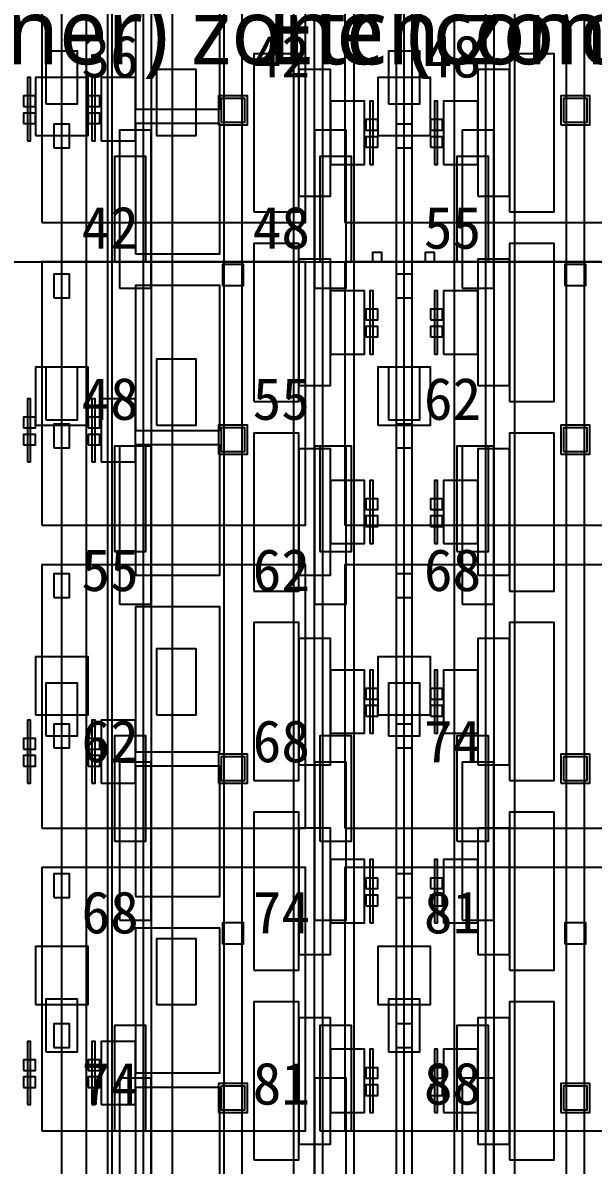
# Model space of a CAD drawing. Header units: metres. Extents: x -1640 to 1560, y -268 to 2338.
# Drawn here: x -165.22 to -143.57, y 990.7 to 1034.08 of the extents above; entities that cross this region are included whole.
import ezdxf

# ---------------------------------------------------------------- set-up
doc = ezdxf.new("R2010")
doc.units = ezdxf.units.M
for name, color, linetype in [('1F_CHL', 4, 'Continuous'), ('1F_PUMP', 2, 'Continuous'), ('1F_SCR', 3, 'Continuous'), ('1F_STRUCT_COLUMN', 8, 'Continuous'), ('2F_CSF_LATERAL_RACK_CONCEPT', 9, 'Continuous'), ('2F_RFG', 5, 'Continuous'), ('2F_STRUCT_COLUMN', 8, 'Continuous'), ('2F_VMB', 6, 'Continuous'), ('3F_CLEANROOM_OVERHEAD_PIPE_DUCT_CONCEPT', 9, 'Continuous'), ('3F_EHS_EGRESS_DIST_M', 2, 'Continuous'), ('3F_ETCH', 2, 'Continuous'), ('3F_FOUP', 5, 'Continuous'), ('3F_OHT', 9, 'Continuous'), ('3F_OHTV', 1, 'Continuous'), ('3F_PHOTO', 1, 'Continuous'), ('3F_STRUCT_COLUMN', 8, 'Continuous'), ('3F_TBAR', 6, 'Continuous'), ('3F_TEXT', 7, 'Continuous'), ('4F_FFU', 1, 'Continuous'), ('4F_STRUCT_PLENUM_TRUSS_CONCEPT', 9, 'Continuous'), ('5F_CHL', 4, 'Continuous'), ('5F_PUMP', 2, 'Continuous'), ('5F_SCR', 3, 'Continuous'), ('5F_STRUCT_COLUMN', 8, 'Continuous'), ('6F_CSF_LATERAL_RACK_CONCEPT', 9, 'Continuous'), ('6F_RFG', 5, 'Continuous'), ('6F_STRUCT_COLUMN', 8, 'Continuous'), ('6F_VMB', 6, 'Continuous'), ('7F_CLEANROOM_OVERHEAD_PIPE_DUCT_CONCEPT', 9, 'Continuous'), ('7F_EHS_EGRESS_DIST_M', 2, 'Continuous'), ('7F_ETCH', 2, 'Continuous'), ('7F_FOUP', 5, 'Continuous'), ('7F_OHT', 9, 'Continuous'), ('7F_OHTV', 1, 'Continuous'), ('7F_PHOTO', 1, 'Continuous'), ('7F_STRUCT_COLUMN', 8, 'Continuous'), ('7F_TBAR', 6, 'Continuous'), ('7F_TEXT', 7, 'Continuous'), ('8F_FFU', 1, 'Continuous'), ('8F_STRUCT_PLENUM_TRUSS_CONCEPT', 9, 'Continuous'), ('EHS_GAS_SUPPLY', 3, 'Continuous'), ('EHS_PROCESS_EXHAUST', 1, 'Continuous'), ('EHS_TREATED_EXHAUST', 30, 'Continuous'), ('UTIL_GAS.SPEC_CONCEPT', 3, 'Continuous'), ('UTIL_PCW.R_CONCEPT', 1, 'Continuous'), ('UTIL_PCW.S_CONCEPT', 6, 'Continuous')]:
    doc.layers.add(name, color=color, linetype=linetype)
doc.styles.add('KO', font='malgun.ttf')

msp = doc.modelspace()

# ---------------------------------------------------------------- linework, layer by layer
at = {"layer": '1F_CHL'}
for points in [[(-160.15, 1029.8), (-158.65, 1029.8), (-158.65, 1032.3), (-160.15, 1032.3)], [(-160.15, 1018.8), (-158.65, 1018.8), (-158.65, 1021.3), (-160.15, 1021.3)], [(-160.15, 1007.8), (-158.65, 1007.8), (-158.65, 1010.3), (-160.15, 1010.3)], [(-160.15, 996.8), (-158.65, 996.8), (-158.65, 999.3), (-160.15, 999.3)]]:
    msp.add_lwpolyline(points, close=True, dxfattribs=at)
at = {"layer": '1F_PUMP'}
for points in [[(-161.75, 1025), (-160.55, 1025), (-160.55, 1029), (-161.75, 1029)], [(-153.95, 1025), (-152.75, 1025), (-152.75, 1029), (-153.95, 1029)], [(-148.75, 1025), (-147.55, 1025), (-147.55, 1029), (-148.75, 1029)], [(-161.75, 1014), (-160.55, 1014), (-160.55, 1018), (-161.75, 1018)], [(-153.95, 1014), (-152.75, 1014), (-152.75, 1018), (-153.95, 1018)], [(-148.75, 1014), (-147.55, 1014), (-147.55, 1018), (-148.75, 1018)], [(-161.75, 1003), (-160.55, 1003), (-160.55, 1007), (-161.75, 1007)], [(-153.95, 1003), (-152.75, 1003), (-152.75, 1007), (-153.95, 1007)], [(-148.75, 1003), (-147.55, 1003), (-147.55, 1007), (-148.75, 1007)], [(-161.75, 992), (-160.55, 992), (-160.55, 996), (-161.75, 996)], [(-153.95, 992), (-152.75, 992), (-152.75, 996), (-153.95, 996)], [(-148.75, 992), (-147.55, 992), (-147.55, 996), (-148.75, 996)]]:
    msp.add_lwpolyline(points, close=True, dxfattribs=at)
at = {"layer": '1F_SCR'}
for points in [[(-164.75, 1029.8), (-162.75, 1029.8), (-162.75, 1032), (-164.75, 1032)], [(-151.75, 1029.8), (-149.75, 1029.8), (-149.75, 1032), (-151.75, 1032)], [(-164.75, 1018.8), (-162.75, 1018.8), (-162.75, 1021), (-164.75, 1021)], [(-151.75, 1018.8), (-149.75, 1018.8), (-149.75, 1021), (-151.75, 1021)], [(-164.75, 1007.8), (-162.75, 1007.8), (-162.75, 1010), (-164.75, 1010)], [(-151.75, 1007.8), (-149.75, 1007.8), (-149.75, 1010), (-151.75, 1010)], [(-164.75, 996.8), (-162.75, 996.8), (-162.75, 999), (-164.75, 999)], [(-151.75, 996.8), (-149.75, 996.8), (-149.75, 999), (-151.75, 999)]]:
    msp.add_lwpolyline(points, close=True, dxfattribs=at)
at = {"layer": '1F_STRUCT_COLUMN'}
for points in [[(-157.8, 1030.2), (-156.7, 1030.2), (-156.7, 1031.3), (-157.8, 1031.3)], [(-144.8, 1030.2), (-143.7, 1030.2), (-143.7, 1031.3), (-144.8, 1031.3)], [(-157.8, 1017.7), (-156.7, 1017.7), (-156.7, 1018.8), (-157.8, 1018.8)], [(-144.8, 1017.7), (-143.7, 1017.7), (-143.7, 1018.8), (-144.8, 1018.8)], [(-157.8, 1005.2), (-156.7, 1005.2), (-156.7, 1006.3), (-157.8, 1006.3)], [(-144.8, 1005.2), (-143.7, 1005.2), (-143.7, 1006.3), (-144.8, 1006.3)], [(-157.8, 992.7), (-156.7, 992.7), (-156.7, 993.8), (-157.8, 993.8)], [(-144.8, 992.7), (-143.7, 992.7), (-143.7, 993.8), (-144.8, 993.8)]]:
    msp.add_lwpolyline(points, close=True, dxfattribs=at)
at = {"layer": '2F_CSF_LATERAL_RACK_CONCEPT'}
for points in [[(-160.35, 891), (-159.55, 891), (-159.55, 1041), (-160.35, 1041)], [(-154.95, 891), (-154.15, 891), (-154.15, 1041), (-154.95, 1041)], [(-147.35, 891), (-146.55, 891), (-146.55, 1041), (-147.35, 1041)]]:
    msp.add_lwpolyline(points, close=True, dxfattribs=at)
at = {"layer": '2F_RFG'}
for points in [[(-161.55, 1024), (-160.35, 1024), (-160.35, 1030), (-161.55, 1030)], [(-154.15, 1024), (-152.95, 1024), (-152.95, 1030), (-154.15, 1030)], [(-148.55, 1024), (-147.35, 1024), (-147.35, 1030), (-148.55, 1030)], [(-161.55, 1012), (-160.35, 1012), (-160.35, 1018), (-161.55, 1018)], [(-154.15, 1012), (-152.95, 1012), (-152.95, 1018), (-154.15, 1018)], [(-148.55, 1012), (-147.35, 1012), (-147.35, 1018), (-148.55, 1018)], [(-161.55, 1000), (-160.35, 1000), (-160.35, 1006), (-161.55, 1006)], [(-154.15, 1000), (-152.95, 1000), (-152.95, 1006), (-154.15, 1006)], [(-148.55, 1000), (-147.35, 1000), (-147.35, 1006), (-148.55, 1006)], [(-161.55, 988), (-160.35, 988), (-160.35, 994), (-161.55, 994)], [(-154.15, 988), (-152.95, 988), (-152.95, 994), (-154.15, 994)], [(-148.55, 988), (-147.35, 988), (-147.35, 994), (-148.55, 994)]]:
    msp.add_lwpolyline(points, close=True, dxfattribs=at)
at = {"layer": '2F_STRUCT_COLUMN'}
for points in [[(-157.7, 1030.3), (-156.8, 1030.3), (-156.8, 1031.2), (-157.7, 1031.2)], [(-144.7, 1030.3), (-143.8, 1030.3), (-143.8, 1031.2), (-144.7, 1031.2)], [(-157.7, 1017.8), (-156.8, 1017.8), (-156.8, 1018.7), (-157.7, 1018.7)], [(-144.7, 1017.8), (-143.8, 1017.8), (-143.8, 1018.7), (-144.7, 1018.7)], [(-157.7, 1005.3), (-156.8, 1005.3), (-156.8, 1006.2), (-157.7, 1006.2)], [(-144.7, 1005.3), (-143.8, 1005.3), (-143.8, 1006.2), (-144.7, 1006.2)], [(-157.7, 992.8), (-156.8, 992.8), (-156.8, 993.7), (-157.7, 993.7)], [(-144.7, 992.8), (-143.8, 992.8), (-143.8, 993.7), (-144.7, 993.7)]]:
    msp.add_lwpolyline(points, close=True, dxfattribs=at)
at = {"layer": '2F_VMB'}
for points in [[(-164.35, 1031), (-163.15, 1031), (-163.15, 1033), (-164.35, 1033)], [(-151.35, 1031), (-150.15, 1031), (-150.15, 1033), (-151.35, 1033)], [(-164.35, 1019), (-163.15, 1019), (-163.15, 1021), (-164.35, 1021)], [(-151.35, 1019), (-150.15, 1019), (-150.15, 1021), (-151.35, 1021)], [(-164.35, 1007), (-163.15, 1007), (-163.15, 1009), (-164.35, 1009)], [(-151.35, 1007), (-150.15, 1007), (-150.15, 1009), (-151.35, 1009)], [(-164.35, 995), (-163.15, 995), (-163.15, 997), (-164.35, 997)], [(-151.35, 995), (-150.15, 995), (-150.15, 997), (-151.35, 997)]]:
    msp.add_lwpolyline(points, close=True, dxfattribs=at)
at = {"layer": '3F_CLEANROOM_OVERHEAD_PIPE_DUCT_CONCEPT'}
for points in [[(-161.85, 890), (-160.65, 890), (-160.65, 1042), (-161.85, 1042)], [(-153.85, 890), (-152.65, 890), (-152.65, 1042), (-153.85, 1042)], [(-148.85, 890), (-147.65, 890), (-147.65, 1042), (-148.85, 1042)]]:
    msp.add_lwpolyline(points, close=True, dxfattribs=at)
at = {"layer": '3F_ETCH'}
for points in [[(-156.45, 1026.9), (-154.75, 1026.9), (-154.75, 1032.9), (-156.45, 1032.9)], [(-146.75, 1026.9), (-145.05, 1026.9), (-145.05, 1032.9), (-146.75, 1032.9)], [(-154.75, 1027.5), (-153.55, 1027.5), (-153.55, 1032.3), (-154.75, 1032.3)], [(-147.95, 1027.5), (-146.75, 1027.5), (-146.75, 1032.3), (-147.95, 1032.3)], [(-153.55, 1028.7), (-152.25, 1028.7), (-152.25, 1031.1), (-153.55, 1031.1)], [(-149.25, 1028.7), (-147.95, 1028.7), (-147.95, 1031.1), (-149.25, 1031.1)], [(-156.45, 1019.7), (-154.75, 1019.7), (-154.75, 1025.7), (-156.45, 1025.7)], [(-146.75, 1019.7), (-145.05, 1019.7), (-145.05, 1025.7), (-146.75, 1025.7)], [(-154.75, 1020.3), (-153.55, 1020.3), (-153.55, 1025.1), (-154.75, 1025.1)], [(-147.95, 1020.3), (-146.75, 1020.3), (-146.75, 1025.1), (-147.95, 1025.1)], [(-153.55, 1021.5), (-152.25, 1021.5), (-152.25, 1023.9), (-153.55, 1023.9)], [(-149.25, 1021.5), (-147.95, 1021.5), (-147.95, 1023.9), (-149.25, 1023.9)], [(-156.45, 1012.5), (-154.75, 1012.5), (-154.75, 1018.5), (-156.45, 1018.5)], [(-146.75, 1012.5), (-145.05, 1012.5), (-145.05, 1018.5), (-146.75, 1018.5)], [(-154.75, 1013.1), (-153.55, 1013.1), (-153.55, 1017.9), (-154.75, 1017.9)], [(-147.95, 1013.1), (-146.75, 1013.1), (-146.75, 1017.9), (-147.95, 1017.9)], [(-153.55, 1014.3), (-152.25, 1014.3), (-152.25, 1016.7), (-153.55, 1016.7)], [(-149.25, 1014.3), (-147.95, 1014.3), (-147.95, 1016.7), (-149.25, 1016.7)], [(-156.45, 1005.3), (-154.75, 1005.3), (-154.75, 1011.3), (-156.45, 1011.3)], [(-146.75, 1005.3), (-145.05, 1005.3), (-145.05, 1011.3), (-146.75, 1011.3)], [(-154.75, 1005.9), (-153.55, 1005.9), (-153.55, 1010.7), (-154.75, 1010.7)], [(-147.95, 1005.9), (-146.75, 1005.9), (-146.75, 1010.7), (-147.95, 1010.7)], [(-153.55, 1007.1), (-152.25, 1007.1), (-152.25, 1009.5), (-153.55, 1009.5)], [(-149.25, 1007.1), (-147.95, 1007.1), (-147.95, 1009.5), (-149.25, 1009.5)], [(-156.45, 998.1), (-154.75, 998.1), (-154.75, 1004.1), (-156.45, 1004.1)], [(-146.75, 998.1), (-145.05, 998.1), (-145.05, 1004.1), (-146.75, 1004.1)], [(-154.75, 998.7), (-153.55, 998.7), (-153.55, 1003.5), (-154.75, 1003.5)], [(-147.95, 998.7), (-146.75, 998.7), (-146.75, 1003.5), (-147.95, 1003.5)], [(-153.55, 999.9), (-152.25, 999.9), (-152.25, 1002.3), (-153.55, 1002.3)], [(-149.25, 999.9), (-147.95, 999.9), (-147.95, 1002.3), (-149.25, 1002.3)], [(-156.45, 990.9), (-154.75, 990.9), (-154.75, 996.9), (-156.45, 996.9)], [(-146.75, 990.9), (-145.05, 990.9), (-145.05, 996.9), (-146.75, 996.9)], [(-154.75, 991.5), (-153.55, 991.5), (-153.55, 996.3), (-154.75, 996.3)], [(-147.95, 991.5), (-146.75, 991.5), (-146.75, 996.3), (-147.95, 996.3)], [(-153.55, 992.7), (-152.25, 992.7), (-152.25, 995.1), (-153.55, 995.1)], [(-149.25, 992.7), (-147.95, 992.7), (-147.95, 995.1), (-149.25, 995.1)]]:
    msp.add_lwpolyline(points, close=True, dxfattribs=at)
at = {"layer": '3F_FOUP'}
for points in [[(-165.2, 1030.9), (-164.75, 1030.9), (-164.75, 1031.3), (-165.2, 1031.3)], [(-162.75, 1030.9), (-162.3, 1030.9), (-162.3, 1031.3), (-162.75, 1031.3)], [(-165.2, 1030.25), (-164.75, 1030.25), (-164.75, 1030.65), (-165.2, 1030.65)], [(-162.75, 1030.25), (-162.3, 1030.25), (-162.3, 1030.65), (-162.75, 1030.65)], [(-152.2, 1030), (-151.75, 1030), (-151.75, 1030.4), (-152.2, 1030.4)], [(-149.75, 1030), (-149.3, 1030), (-149.3, 1030.4), (-149.75, 1030.4)], [(-152.2, 1029.35), (-151.75, 1029.35), (-151.75, 1029.75), (-152.2, 1029.75)], [(-149.75, 1029.35), (-149.3, 1029.35), (-149.3, 1029.75), (-149.75, 1029.75)], [(-152.2, 1022.8), (-151.75, 1022.8), (-151.75, 1023.2), (-152.2, 1023.2)], [(-149.75, 1022.8), (-149.3, 1022.8), (-149.3, 1023.2), (-149.75, 1023.2)], [(-152.2, 1022.15), (-151.75, 1022.15), (-151.75, 1022.55), (-152.2, 1022.55)], [(-149.75, 1022.15), (-149.3, 1022.15), (-149.3, 1022.55), (-149.75, 1022.55)], [(-165.2, 1018.7), (-164.75, 1018.7), (-164.75, 1019.1), (-165.2, 1019.1)], [(-162.75, 1018.7), (-162.3, 1018.7), (-162.3, 1019.1), (-162.75, 1019.1)], [(-165.2, 1018.05), (-164.75, 1018.05), (-164.75, 1018.45), (-165.2, 1018.45)], [(-162.75, 1018.05), (-162.3, 1018.05), (-162.3, 1018.45), (-162.75, 1018.45)], [(-152.2, 1015.6), (-151.75, 1015.6), (-151.75, 1016), (-152.2, 1016)], [(-149.75, 1015.6), (-149.3, 1015.6), (-149.3, 1016), (-149.75, 1016)], [(-152.2, 1014.95), (-151.75, 1014.95), (-151.75, 1015.35), (-152.2, 1015.35)], [(-149.75, 1014.95), (-149.3, 1014.95), (-149.3, 1015.35), (-149.75, 1015.35)], [(-152.2, 1008.4), (-151.75, 1008.4), (-151.75, 1008.8), (-152.2, 1008.8)], [(-149.75, 1008.4), (-149.3, 1008.4), (-149.3, 1008.8), (-149.75, 1008.8)], [(-152.2, 1007.75), (-151.75, 1007.75), (-151.75, 1008.15), (-152.2, 1008.15)], [(-149.75, 1007.75), (-149.3, 1007.75), (-149.3, 1008.15), (-149.75, 1008.15)], [(-165.2, 1006.5), (-164.75, 1006.5), (-164.75, 1006.9), (-165.2, 1006.9)], [(-162.75, 1006.5), (-162.3, 1006.5), (-162.3, 1006.9), (-162.75, 1006.9)], [(-165.2, 1005.85), (-164.75, 1005.85), (-164.75, 1006.25), (-165.2, 1006.25)], [(-162.75, 1005.85), (-162.3, 1005.85), (-162.3, 1006.25), (-162.75, 1006.25)], [(-152.2, 1001.2), (-151.75, 1001.2), (-151.75, 1001.6), (-152.2, 1001.6)], [(-149.75, 1001.2), (-149.3, 1001.2), (-149.3, 1001.6), (-149.75, 1001.6)], [(-152.2, 1000.55), (-151.75, 1000.55), (-151.75, 1000.95), (-152.2, 1000.95)], [(-149.75, 1000.55), (-149.3, 1000.55), (-149.3, 1000.95), (-149.75, 1000.95)], [(-165.2, 994.3), (-164.75, 994.3), (-164.75, 994.7), (-165.2, 994.7)], [(-162.75, 994.3), (-162.3, 994.3), (-162.3, 994.7), (-162.75, 994.7)], [(-152.2, 994), (-151.75, 994), (-151.75, 994.4), (-152.2, 994.4)], [(-149.75, 994), (-149.3, 994), (-149.3, 994.4), (-149.75, 994.4)], [(-165.2, 993.65), (-164.75, 993.65), (-164.75, 994.05), (-165.2, 994.05)], [(-162.75, 993.65), (-162.3, 993.65), (-162.3, 994.05), (-162.75, 994.05)], [(-152.2, 993.35), (-151.75, 993.35), (-151.75, 993.75), (-152.2, 993.75)], [(-149.75, 993.35), (-149.3, 993.35), (-149.3, 993.75), (-149.75, 993.75)]]:
    msp.add_lwpolyline(points, close=True, dxfattribs=at)
at = {"layer": '3F_OHT'}
for p, q in [((-163.75, 970), (-163.75, 1042)), ((-150.75, 970), (-150.75, 1042))]:
    msp.add_line(p, q, dxfattribs=at)
at = {"layer": '3F_OHTV'}
for points in [[(-164.05, 1029.33), (-163.45, 1029.33), (-163.45, 1030.23), (-164.05, 1030.23)], [(-151.05, 1029.33), (-150.45, 1029.33), (-150.45, 1030.23), (-151.05, 1030.23)], [(-164.05, 1023.63), (-163.45, 1023.63), (-163.45, 1024.53), (-164.05, 1024.53)], [(-151.05, 1023.63), (-150.45, 1023.63), (-150.45, 1024.53), (-151.05, 1024.53)], [(-164.05, 1017.94), (-163.45, 1017.94), (-163.45, 1018.84), (-164.05, 1018.84)], [(-151.05, 1017.94), (-150.45, 1017.94), (-150.45, 1018.84), (-151.05, 1018.84)], [(-164.05, 1012.25), (-163.45, 1012.25), (-163.45, 1013.15), (-164.05, 1013.15)], [(-151.05, 1012.25), (-150.45, 1012.25), (-150.45, 1013.15), (-151.05, 1013.15)], [(-164.05, 1006.55), (-163.45, 1006.55), (-163.45, 1007.45), (-164.05, 1007.45)], [(-151.05, 1006.55), (-150.45, 1006.55), (-150.45, 1007.45), (-151.05, 1007.45)], [(-164.05, 1000.86), (-163.45, 1000.86), (-163.45, 1001.76), (-164.05, 1001.76)], [(-151.05, 1000.86), (-150.45, 1000.86), (-150.45, 1001.76), (-151.05, 1001.76)], [(-164.05, 995.17), (-163.45, 995.17), (-163.45, 996.07), (-164.05, 996.07)], [(-151.05, 995.17), (-150.45, 995.17), (-150.45, 996.07), (-151.05, 996.07)]]:
    msp.add_lwpolyline(points, close=True, dxfattribs=at)
at = {"layer": '3F_PHOTO'}
for points in [[(-160.95, 1030.8), (-157.75, 1030.8), (-157.75, 1036.3), (-160.95, 1036.3)], [(-162.25, 1029.6), (-160.95, 1029.6), (-160.95, 1032), (-162.25, 1032)], [(-160.95, 1025.3), (-157.75, 1025.3), (-157.75, 1030.25), (-160.95, 1030.25)], [(-160.95, 1018.6), (-157.75, 1018.6), (-157.75, 1024.1), (-160.95, 1024.1)], [(-162.25, 1017.4), (-160.95, 1017.4), (-160.95, 1019.8), (-162.25, 1019.8)], [(-160.95, 1013.1), (-157.75, 1013.1), (-157.75, 1018.05), (-160.95, 1018.05)], [(-160.95, 1006.4), (-157.75, 1006.4), (-157.75, 1011.9), (-160.95, 1011.9)], [(-162.25, 1005.2), (-160.95, 1005.2), (-160.95, 1007.6), (-162.25, 1007.6)], [(-160.95, 1000.9), (-157.75, 1000.9), (-157.75, 1005.85), (-160.95, 1005.85)], [(-160.95, 994.2), (-157.75, 994.2), (-157.75, 999.7), (-160.95, 999.7)], [(-162.25, 993), (-160.95, 993), (-160.95, 995.4), (-162.25, 995.4)], [(-160.95, 988.7), (-157.75, 988.7), (-157.75, 993.65), (-160.95, 993.65)]]:
    msp.add_lwpolyline(points, close=True, dxfattribs=at)
at = {"layer": '3F_STRUCT_COLUMN'}
for points in [[(-157.65, 1024.1), (-156.85, 1024.1), (-156.85, 1024.9), (-157.65, 1024.9)], [(-144.65, 1024.1), (-143.85, 1024.1), (-143.85, 1024.9), (-144.65, 1024.9)], [(-157.65, 999.1), (-156.85, 999.1), (-156.85, 999.9), (-157.65, 999.9)], [(-144.65, 999.1), (-143.85, 999.1), (-143.85, 999.9), (-144.65, 999.9)]]:
    msp.add_lwpolyline(points, close=True, dxfattribs=at)
at = {"layer": '3F_TBAR'}
for points in [[(-165.05, 1029.6), (-164.93, 1029.6), (-164.93, 1032), (-165.05, 1032)], [(-162.6, 1029.6), (-162.48, 1029.6), (-162.48, 1032), (-162.6, 1032)], [(-152.05, 1028.7), (-151.93, 1028.7), (-151.93, 1031.1), (-152.05, 1031.1)], [(-149.6, 1028.7), (-149.48, 1028.7), (-149.48, 1031.1), (-149.6, 1031.1)], [(-152.05, 1021.5), (-151.93, 1021.5), (-151.93, 1023.9), (-152.05, 1023.9)], [(-149.6, 1021.5), (-149.48, 1021.5), (-149.48, 1023.9), (-149.6, 1023.9)], [(-165.05, 1017.4), (-164.93, 1017.4), (-164.93, 1019.8), (-165.05, 1019.8)], [(-162.6, 1017.4), (-162.48, 1017.4), (-162.48, 1019.8), (-162.6, 1019.8)], [(-152.05, 1014.3), (-151.93, 1014.3), (-151.93, 1016.7), (-152.05, 1016.7)], [(-149.6, 1014.3), (-149.48, 1014.3), (-149.48, 1016.7), (-149.6, 1016.7)], [(-152.05, 1007.1), (-151.93, 1007.1), (-151.93, 1009.5), (-152.05, 1009.5)], [(-149.6, 1007.1), (-149.48, 1007.1), (-149.48, 1009.5), (-149.6, 1009.5)], [(-165.05, 1005.2), (-164.93, 1005.2), (-164.93, 1007.6), (-165.05, 1007.6)], [(-162.6, 1005.2), (-162.48, 1005.2), (-162.48, 1007.6), (-162.6, 1007.6)], [(-152.05, 999.9), (-151.93, 999.9), (-151.93, 1002.3), (-152.05, 1002.3)], [(-149.6, 999.9), (-149.48, 999.9), (-149.48, 1002.3), (-149.6, 1002.3)], [(-165.05, 993), (-164.93, 993), (-164.93, 995.4), (-165.05, 995.4)], [(-162.6, 993), (-162.48, 993), (-162.48, 995.4), (-162.6, 995.4)], [(-152.05, 992.7), (-151.93, 992.7), (-151.93, 995.1), (-152.05, 995.1)], [(-149.6, 992.7), (-149.48, 992.7), (-149.48, 995.1), (-149.6, 995.1)]]:
    msp.add_lwpolyline(points, close=True, dxfattribs=at)
at = {"layer": '4F_FFU'}
for points in [[(-164.5, 1026.5), (-154.5, 1026.5), (-154.5, 1036.5), (-164.5, 1036.5)], [(-153, 1026.5), (-143, 1026.5), (-143, 1036.5), (-153, 1036.5)], [(-164.5, 1015), (-154.5, 1015), (-154.5, 1025), (-164.5, 1025)], [(-153, 1015), (-143, 1015), (-143, 1025), (-153, 1025)], [(-164.5, 1003.5), (-154.5, 1003.5), (-154.5, 1013.5), (-164.5, 1013.5)], [(-153, 1003.5), (-143, 1003.5), (-143, 1013.5), (-153, 1013.5)], [(-164.5, 992), (-154.5, 992), (-154.5, 1002), (-164.5, 1002)], [(-153, 992), (-143, 992), (-143, 1002), (-153, 1002)]]:
    msp.add_lwpolyline(points, close=True, dxfattribs=at)
at = {"layer": '4F_STRUCT_PLENUM_TRUSS_CONCEPT'}
for points in [[(-157.6, 887), (-156.9, 887), (-156.9, 1045), (-157.6, 1045)], [(-144.6, 887), (-143.9, 887), (-143.9, 1045), (-144.6, 1045)]]:
    msp.add_lwpolyline(points, close=True, dxfattribs=at)
at = {"layer": '5F_CHL'}
for points in [[(-160.15, 1029.8), (-158.65, 1029.8), (-158.65, 1032.3), (-160.15, 1032.3)], [(-160.15, 1018.8), (-158.65, 1018.8), (-158.65, 1021.3), (-160.15, 1021.3)], [(-160.15, 1007.8), (-158.65, 1007.8), (-158.65, 1010.3), (-160.15, 1010.3)], [(-160.15, 996.8), (-158.65, 996.8), (-158.65, 999.3), (-160.15, 999.3)]]:
    msp.add_lwpolyline(points, close=True, dxfattribs=at)
at = {"layer": '5F_PUMP'}
for points in [[(-161.75, 1025), (-160.55, 1025), (-160.55, 1029), (-161.75, 1029)], [(-153.95, 1025), (-152.75, 1025), (-152.75, 1029), (-153.95, 1029)], [(-148.75, 1025), (-147.55, 1025), (-147.55, 1029), (-148.75, 1029)], [(-161.75, 1014), (-160.55, 1014), (-160.55, 1018), (-161.75, 1018)], [(-153.95, 1014), (-152.75, 1014), (-152.75, 1018), (-153.95, 1018)], [(-148.75, 1014), (-147.55, 1014), (-147.55, 1018), (-148.75, 1018)], [(-161.75, 1003), (-160.55, 1003), (-160.55, 1007), (-161.75, 1007)], [(-153.95, 1003), (-152.75, 1003), (-152.75, 1007), (-153.95, 1007)], [(-148.75, 1003), (-147.55, 1003), (-147.55, 1007), (-148.75, 1007)], [(-161.75, 992), (-160.55, 992), (-160.55, 996), (-161.75, 996)], [(-153.95, 992), (-152.75, 992), (-152.75, 996), (-153.95, 996)], [(-148.75, 992), (-147.55, 992), (-147.55, 996), (-148.75, 996)]]:
    msp.add_lwpolyline(points, close=True, dxfattribs=at)
at = {"layer": '5F_SCR'}
for points in [[(-164.75, 1029.8), (-162.75, 1029.8), (-162.75, 1032), (-164.75, 1032)], [(-151.75, 1029.8), (-149.75, 1029.8), (-149.75, 1032), (-151.75, 1032)], [(-164.75, 1018.8), (-162.75, 1018.8), (-162.75, 1021), (-164.75, 1021)], [(-151.75, 1018.8), (-149.75, 1018.8), (-149.75, 1021), (-151.75, 1021)], [(-164.75, 1007.8), (-162.75, 1007.8), (-162.75, 1010), (-164.75, 1010)], [(-151.75, 1007.8), (-149.75, 1007.8), (-149.75, 1010), (-151.75, 1010)], [(-164.75, 996.8), (-162.75, 996.8), (-162.75, 999), (-164.75, 999)], [(-151.75, 996.8), (-149.75, 996.8), (-149.75, 999), (-151.75, 999)]]:
    msp.add_lwpolyline(points, close=True, dxfattribs=at)
at = {"layer": '5F_STRUCT_COLUMN'}
for points in [[(-157.8, 1030.2), (-156.7, 1030.2), (-156.7, 1031.3), (-157.8, 1031.3)], [(-144.8, 1030.2), (-143.7, 1030.2), (-143.7, 1031.3), (-144.8, 1031.3)], [(-157.8, 1017.7), (-156.7, 1017.7), (-156.7, 1018.8), (-157.8, 1018.8)], [(-144.8, 1017.7), (-143.7, 1017.7), (-143.7, 1018.8), (-144.8, 1018.8)], [(-157.8, 1005.2), (-156.7, 1005.2), (-156.7, 1006.3), (-157.8, 1006.3)], [(-144.8, 1005.2), (-143.7, 1005.2), (-143.7, 1006.3), (-144.8, 1006.3)], [(-157.8, 992.7), (-156.7, 992.7), (-156.7, 993.8), (-157.8, 993.8)], [(-144.8, 992.7), (-143.7, 992.7), (-143.7, 993.8), (-144.8, 993.8)]]:
    msp.add_lwpolyline(points, close=True, dxfattribs=at)
at = {"layer": '6F_CSF_LATERAL_RACK_CONCEPT'}
for points in [[(-160.35, 891), (-159.55, 891), (-159.55, 1041), (-160.35, 1041)], [(-154.95, 891), (-154.15, 891), (-154.15, 1041), (-154.95, 1041)], [(-147.35, 891), (-146.55, 891), (-146.55, 1041), (-147.35, 1041)]]:
    msp.add_lwpolyline(points, close=True, dxfattribs=at)
at = {"layer": '6F_RFG'}
for points in [[(-161.55, 1024), (-160.35, 1024), (-160.35, 1030), (-161.55, 1030)], [(-154.15, 1024), (-152.95, 1024), (-152.95, 1030), (-154.15, 1030)], [(-148.55, 1024), (-147.35, 1024), (-147.35, 1030), (-148.55, 1030)], [(-161.55, 1012), (-160.35, 1012), (-160.35, 1018), (-161.55, 1018)], [(-154.15, 1012), (-152.95, 1012), (-152.95, 1018), (-154.15, 1018)], [(-148.55, 1012), (-147.35, 1012), (-147.35, 1018), (-148.55, 1018)], [(-161.55, 1000), (-160.35, 1000), (-160.35, 1006), (-161.55, 1006)], [(-154.15, 1000), (-152.95, 1000), (-152.95, 1006), (-154.15, 1006)], [(-148.55, 1000), (-147.35, 1000), (-147.35, 1006), (-148.55, 1006)], [(-161.55, 988), (-160.35, 988), (-160.35, 994), (-161.55, 994)], [(-154.15, 988), (-152.95, 988), (-152.95, 994), (-154.15, 994)], [(-148.55, 988), (-147.35, 988), (-147.35, 994), (-148.55, 994)]]:
    msp.add_lwpolyline(points, close=True, dxfattribs=at)
at = {"layer": '6F_STRUCT_COLUMN'}
for points in [[(-157.7, 1030.3), (-156.8, 1030.3), (-156.8, 1031.2), (-157.7, 1031.2)], [(-144.7, 1030.3), (-143.8, 1030.3), (-143.8, 1031.2), (-144.7, 1031.2)], [(-157.7, 1017.8), (-156.8, 1017.8), (-156.8, 1018.7), (-157.7, 1018.7)], [(-144.7, 1017.8), (-143.8, 1017.8), (-143.8, 1018.7), (-144.7, 1018.7)], [(-157.7, 1005.3), (-156.8, 1005.3), (-156.8, 1006.2), (-157.7, 1006.2)], [(-144.7, 1005.3), (-143.8, 1005.3), (-143.8, 1006.2), (-144.7, 1006.2)], [(-157.7, 992.8), (-156.8, 992.8), (-156.8, 993.7), (-157.7, 993.7)], [(-144.7, 992.8), (-143.8, 992.8), (-143.8, 993.7), (-144.7, 993.7)]]:
    msp.add_lwpolyline(points, close=True, dxfattribs=at)
at = {"layer": '6F_VMB'}
for points in [[(-164.35, 1031), (-163.15, 1031), (-163.15, 1033), (-164.35, 1033)], [(-151.35, 1031), (-150.15, 1031), (-150.15, 1033), (-151.35, 1033)], [(-164.35, 1019), (-163.15, 1019), (-163.15, 1021), (-164.35, 1021)], [(-151.35, 1019), (-150.15, 1019), (-150.15, 1021), (-151.35, 1021)], [(-164.35, 1007), (-163.15, 1007), (-163.15, 1009), (-164.35, 1009)], [(-151.35, 1007), (-150.15, 1007), (-150.15, 1009), (-151.35, 1009)], [(-164.35, 995), (-163.15, 995), (-163.15, 997), (-164.35, 997)], [(-151.35, 995), (-150.15, 995), (-150.15, 997), (-151.35, 997)]]:
    msp.add_lwpolyline(points, close=True, dxfattribs=at)
at = {"layer": '7F_CLEANROOM_OVERHEAD_PIPE_DUCT_CONCEPT'}
for points in [[(-161.85, 890), (-160.65, 890), (-160.65, 1042), (-161.85, 1042)], [(-153.85, 890), (-152.65, 890), (-152.65, 1042), (-153.85, 1042)], [(-148.85, 890), (-147.65, 890), (-147.65, 1042), (-148.85, 1042)]]:
    msp.add_lwpolyline(points, close=True, dxfattribs=at)
at = {"layer": '7F_ETCH'}
for points in [[(-156.45, 1026.9), (-154.75, 1026.9), (-154.75, 1032.9), (-156.45, 1032.9)], [(-146.75, 1026.9), (-145.05, 1026.9), (-145.05, 1032.9), (-146.75, 1032.9)], [(-154.75, 1027.5), (-153.55, 1027.5), (-153.55, 1032.3), (-154.75, 1032.3)], [(-147.95, 1027.5), (-146.75, 1027.5), (-146.75, 1032.3), (-147.95, 1032.3)], [(-153.55, 1028.7), (-152.25, 1028.7), (-152.25, 1031.1), (-153.55, 1031.1)], [(-149.25, 1028.7), (-147.95, 1028.7), (-147.95, 1031.1), (-149.25, 1031.1)], [(-156.45, 1019.7), (-154.75, 1019.7), (-154.75, 1025.7), (-156.45, 1025.7)], [(-146.75, 1019.7), (-145.05, 1019.7), (-145.05, 1025.7), (-146.75, 1025.7)], [(-154.75, 1020.3), (-153.55, 1020.3), (-153.55, 1025.1), (-154.75, 1025.1)], [(-147.95, 1020.3), (-146.75, 1020.3), (-146.75, 1025.1), (-147.95, 1025.1)], [(-153.55, 1021.5), (-152.25, 1021.5), (-152.25, 1023.9), (-153.55, 1023.9)], [(-149.25, 1021.5), (-147.95, 1021.5), (-147.95, 1023.9), (-149.25, 1023.9)], [(-156.45, 1012.5), (-154.75, 1012.5), (-154.75, 1018.5), (-156.45, 1018.5)], [(-146.75, 1012.5), (-145.05, 1012.5), (-145.05, 1018.5), (-146.75, 1018.5)], [(-154.75, 1013.1), (-153.55, 1013.1), (-153.55, 1017.9), (-154.75, 1017.9)], [(-147.95, 1013.1), (-146.75, 1013.1), (-146.75, 1017.9), (-147.95, 1017.9)], [(-153.55, 1014.3), (-152.25, 1014.3), (-152.25, 1016.7), (-153.55, 1016.7)], [(-149.25, 1014.3), (-147.95, 1014.3), (-147.95, 1016.7), (-149.25, 1016.7)], [(-156.45, 1005.3), (-154.75, 1005.3), (-154.75, 1011.3), (-156.45, 1011.3)], [(-146.75, 1005.3), (-145.05, 1005.3), (-145.05, 1011.3), (-146.75, 1011.3)], [(-154.75, 1005.9), (-153.55, 1005.9), (-153.55, 1010.7), (-154.75, 1010.7)], [(-147.95, 1005.9), (-146.75, 1005.9), (-146.75, 1010.7), (-147.95, 1010.7)], [(-153.55, 1007.1), (-152.25, 1007.1), (-152.25, 1009.5), (-153.55, 1009.5)], [(-149.25, 1007.1), (-147.95, 1007.1), (-147.95, 1009.5), (-149.25, 1009.5)], [(-156.45, 998.1), (-154.75, 998.1), (-154.75, 1004.1), (-156.45, 1004.1)], [(-146.75, 998.1), (-145.05, 998.1), (-145.05, 1004.1), (-146.75, 1004.1)], [(-154.75, 998.7), (-153.55, 998.7), (-153.55, 1003.5), (-154.75, 1003.5)], [(-147.95, 998.7), (-146.75, 998.7), (-146.75, 1003.5), (-147.95, 1003.5)], [(-153.55, 999.9), (-152.25, 999.9), (-152.25, 1002.3), (-153.55, 1002.3)], [(-149.25, 999.9), (-147.95, 999.9), (-147.95, 1002.3), (-149.25, 1002.3)], [(-156.45, 990.9), (-154.75, 990.9), (-154.75, 996.9), (-156.45, 996.9)], [(-146.75, 990.9), (-145.05, 990.9), (-145.05, 996.9), (-146.75, 996.9)], [(-154.75, 991.5), (-153.55, 991.5), (-153.55, 996.3), (-154.75, 996.3)], [(-147.95, 991.5), (-146.75, 991.5), (-146.75, 996.3), (-147.95, 996.3)], [(-153.55, 992.7), (-152.25, 992.7), (-152.25, 995.1), (-153.55, 995.1)], [(-149.25, 992.7), (-147.95, 992.7), (-147.95, 995.1), (-149.25, 995.1)]]:
    msp.add_lwpolyline(points, close=True, dxfattribs=at)
at = {"layer": '7F_FOUP'}
for points in [[(-165.2, 1030.9), (-164.75, 1030.9), (-164.75, 1031.3), (-165.2, 1031.3)], [(-162.75, 1030.9), (-162.3, 1030.9), (-162.3, 1031.3), (-162.75, 1031.3)], [(-165.2, 1030.25), (-164.75, 1030.25), (-164.75, 1030.65), (-165.2, 1030.65)], [(-162.75, 1030.25), (-162.3, 1030.25), (-162.3, 1030.65), (-162.75, 1030.65)], [(-152.2, 1030), (-151.75, 1030), (-151.75, 1030.4), (-152.2, 1030.4)], [(-149.75, 1030), (-149.3, 1030), (-149.3, 1030.4), (-149.75, 1030.4)], [(-152.2, 1029.35), (-151.75, 1029.35), (-151.75, 1029.75), (-152.2, 1029.75)], [(-149.75, 1029.35), (-149.3, 1029.35), (-149.3, 1029.75), (-149.75, 1029.75)], [(-152.2, 1022.8), (-151.75, 1022.8), (-151.75, 1023.2), (-152.2, 1023.2)], [(-149.75, 1022.8), (-149.3, 1022.8), (-149.3, 1023.2), (-149.75, 1023.2)], [(-152.2, 1022.15), (-151.75, 1022.15), (-151.75, 1022.55), (-152.2, 1022.55)], [(-149.75, 1022.15), (-149.3, 1022.15), (-149.3, 1022.55), (-149.75, 1022.55)], [(-165.2, 1018.7), (-164.75, 1018.7), (-164.75, 1019.1), (-165.2, 1019.1)], [(-162.75, 1018.7), (-162.3, 1018.7), (-162.3, 1019.1), (-162.75, 1019.1)], [(-165.2, 1018.05), (-164.75, 1018.05), (-164.75, 1018.45), (-165.2, 1018.45)], [(-162.75, 1018.05), (-162.3, 1018.05), (-162.3, 1018.45), (-162.75, 1018.45)], [(-152.2, 1015.6), (-151.75, 1015.6), (-151.75, 1016), (-152.2, 1016)], [(-149.75, 1015.6), (-149.3, 1015.6), (-149.3, 1016), (-149.75, 1016)], [(-152.2, 1014.95), (-151.75, 1014.95), (-151.75, 1015.35), (-152.2, 1015.35)], [(-149.75, 1014.95), (-149.3, 1014.95), (-149.3, 1015.35), (-149.75, 1015.35)], [(-152.2, 1008.4), (-151.75, 1008.4), (-151.75, 1008.8), (-152.2, 1008.8)], [(-149.75, 1008.4), (-149.3, 1008.4), (-149.3, 1008.8), (-149.75, 1008.8)], [(-152.2, 1007.75), (-151.75, 1007.75), (-151.75, 1008.15), (-152.2, 1008.15)], [(-149.75, 1007.75), (-149.3, 1007.75), (-149.3, 1008.15), (-149.75, 1008.15)], [(-165.2, 1006.5), (-164.75, 1006.5), (-164.75, 1006.9), (-165.2, 1006.9)], [(-162.75, 1006.5), (-162.3, 1006.5), (-162.3, 1006.9), (-162.75, 1006.9)], [(-165.2, 1005.85), (-164.75, 1005.85), (-164.75, 1006.25), (-165.2, 1006.25)], [(-162.75, 1005.85), (-162.3, 1005.85), (-162.3, 1006.25), (-162.75, 1006.25)], [(-152.2, 1001.2), (-151.75, 1001.2), (-151.75, 1001.6), (-152.2, 1001.6)], [(-149.75, 1001.2), (-149.3, 1001.2), (-149.3, 1001.6), (-149.75, 1001.6)], [(-152.2, 1000.55), (-151.75, 1000.55), (-151.75, 1000.95), (-152.2, 1000.95)], [(-149.75, 1000.55), (-149.3, 1000.55), (-149.3, 1000.95), (-149.75, 1000.95)], [(-165.2, 994.3), (-164.75, 994.3), (-164.75, 994.7), (-165.2, 994.7)], [(-162.75, 994.3), (-162.3, 994.3), (-162.3, 994.7), (-162.75, 994.7)], [(-152.2, 994), (-151.75, 994), (-151.75, 994.4), (-152.2, 994.4)], [(-149.75, 994), (-149.3, 994), (-149.3, 994.4), (-149.75, 994.4)], [(-165.2, 993.65), (-164.75, 993.65), (-164.75, 994.05), (-165.2, 994.05)], [(-162.75, 993.65), (-162.3, 993.65), (-162.3, 994.05), (-162.75, 994.05)], [(-152.2, 993.35), (-151.75, 993.35), (-151.75, 993.75), (-152.2, 993.75)], [(-149.75, 993.35), (-149.3, 993.35), (-149.3, 993.75), (-149.75, 993.75)]]:
    msp.add_lwpolyline(points, close=True, dxfattribs=at)
at = {"layer": '7F_OHT'}
for p, q in [((-163.75, 970), (-163.75, 1042)), ((-150.75, 970), (-150.75, 1042))]:
    msp.add_line(p, q, dxfattribs=at)
at = {"layer": '7F_OHTV'}
for points in [[(-164.05, 1029.33), (-163.45, 1029.33), (-163.45, 1030.23), (-164.05, 1030.23)], [(-151.05, 1029.33), (-150.45, 1029.33), (-150.45, 1030.23), (-151.05, 1030.23)], [(-164.05, 1023.63), (-163.45, 1023.63), (-163.45, 1024.53), (-164.05, 1024.53)], [(-151.05, 1023.63), (-150.45, 1023.63), (-150.45, 1024.53), (-151.05, 1024.53)], [(-164.05, 1017.94), (-163.45, 1017.94), (-163.45, 1018.84), (-164.05, 1018.84)], [(-151.05, 1017.94), (-150.45, 1017.94), (-150.45, 1018.84), (-151.05, 1018.84)], [(-164.05, 1012.25), (-163.45, 1012.25), (-163.45, 1013.15), (-164.05, 1013.15)], [(-151.05, 1012.25), (-150.45, 1012.25), (-150.45, 1013.15), (-151.05, 1013.15)], [(-164.05, 1006.55), (-163.45, 1006.55), (-163.45, 1007.45), (-164.05, 1007.45)], [(-151.05, 1006.55), (-150.45, 1006.55), (-150.45, 1007.45), (-151.05, 1007.45)], [(-164.05, 1000.86), (-163.45, 1000.86), (-163.45, 1001.76), (-164.05, 1001.76)], [(-151.05, 1000.86), (-150.45, 1000.86), (-150.45, 1001.76), (-151.05, 1001.76)], [(-164.05, 995.17), (-163.45, 995.17), (-163.45, 996.07), (-164.05, 996.07)], [(-151.05, 995.17), (-150.45, 995.17), (-150.45, 996.07), (-151.05, 996.07)]]:
    msp.add_lwpolyline(points, close=True, dxfattribs=at)
at = {"layer": '7F_PHOTO'}
for points in [[(-160.95, 1030.8), (-157.75, 1030.8), (-157.75, 1036.3), (-160.95, 1036.3)], [(-162.25, 1029.6), (-160.95, 1029.6), (-160.95, 1032), (-162.25, 1032)], [(-160.95, 1025.3), (-157.75, 1025.3), (-157.75, 1030.25), (-160.95, 1030.25)], [(-160.95, 1018.6), (-157.75, 1018.6), (-157.75, 1024.1), (-160.95, 1024.1)], [(-162.25, 1017.4), (-160.95, 1017.4), (-160.95, 1019.8), (-162.25, 1019.8)], [(-160.95, 1013.1), (-157.75, 1013.1), (-157.75, 1018.05), (-160.95, 1018.05)], [(-160.95, 1006.4), (-157.75, 1006.4), (-157.75, 1011.9), (-160.95, 1011.9)], [(-162.25, 1005.2), (-160.95, 1005.2), (-160.95, 1007.6), (-162.25, 1007.6)], [(-160.95, 1000.9), (-157.75, 1000.9), (-157.75, 1005.85), (-160.95, 1005.85)], [(-160.95, 994.2), (-157.75, 994.2), (-157.75, 999.7), (-160.95, 999.7)], [(-162.25, 993), (-160.95, 993), (-160.95, 995.4), (-162.25, 995.4)], [(-160.95, 988.7), (-157.75, 988.7), (-157.75, 993.65), (-160.95, 993.65)]]:
    msp.add_lwpolyline(points, close=True, dxfattribs=at)
at = {"layer": '7F_STRUCT_COLUMN'}
for points in [[(-157.65, 1024.1), (-156.85, 1024.1), (-156.85, 1024.9), (-157.65, 1024.9)], [(-144.65, 1024.1), (-143.85, 1024.1), (-143.85, 1024.9), (-144.65, 1024.9)], [(-157.65, 999.1), (-156.85, 999.1), (-156.85, 999.9), (-157.65, 999.9)], [(-144.65, 999.1), (-143.85, 999.1), (-143.85, 999.9), (-144.65, 999.9)]]:
    msp.add_lwpolyline(points, close=True, dxfattribs=at)
at = {"layer": '7F_TBAR'}
for points in [[(-165.05, 1029.6), (-164.93, 1029.6), (-164.93, 1032), (-165.05, 1032)], [(-162.6, 1029.6), (-162.48, 1029.6), (-162.48, 1032), (-162.6, 1032)], [(-152.05, 1028.7), (-151.93, 1028.7), (-151.93, 1031.1), (-152.05, 1031.1)], [(-149.6, 1028.7), (-149.48, 1028.7), (-149.48, 1031.1), (-149.6, 1031.1)], [(-152.05, 1021.5), (-151.93, 1021.5), (-151.93, 1023.9), (-152.05, 1023.9)], [(-149.6, 1021.5), (-149.48, 1021.5), (-149.48, 1023.9), (-149.6, 1023.9)], [(-165.05, 1017.4), (-164.93, 1017.4), (-164.93, 1019.8), (-165.05, 1019.8)], [(-162.6, 1017.4), (-162.48, 1017.4), (-162.48, 1019.8), (-162.6, 1019.8)], [(-152.05, 1014.3), (-151.93, 1014.3), (-151.93, 1016.7), (-152.05, 1016.7)], [(-149.6, 1014.3), (-149.48, 1014.3), (-149.48, 1016.7), (-149.6, 1016.7)], [(-152.05, 1007.1), (-151.93, 1007.1), (-151.93, 1009.5), (-152.05, 1009.5)], [(-149.6, 1007.1), (-149.48, 1007.1), (-149.48, 1009.5), (-149.6, 1009.5)], [(-165.05, 1005.2), (-164.93, 1005.2), (-164.93, 1007.6), (-165.05, 1007.6)], [(-162.6, 1005.2), (-162.48, 1005.2), (-162.48, 1007.6), (-162.6, 1007.6)], [(-152.05, 999.9), (-151.93, 999.9), (-151.93, 1002.3), (-152.05, 1002.3)], [(-149.6, 999.9), (-149.48, 999.9), (-149.48, 1002.3), (-149.6, 1002.3)], [(-165.05, 993), (-164.93, 993), (-164.93, 995.4), (-165.05, 995.4)], [(-162.6, 993), (-162.48, 993), (-162.48, 995.4), (-162.6, 995.4)], [(-152.05, 992.7), (-151.93, 992.7), (-151.93, 995.1), (-152.05, 995.1)], [(-149.6, 992.7), (-149.48, 992.7), (-149.48, 995.1), (-149.6, 995.1)]]:
    msp.add_lwpolyline(points, close=True, dxfattribs=at)
at = {"layer": '8F_FFU'}
for points in [[(-164.5, 1026.5), (-154.5, 1026.5), (-154.5, 1036.5), (-164.5, 1036.5)], [(-153, 1026.5), (-143, 1026.5), (-143, 1036.5), (-153, 1036.5)], [(-164.5, 1015), (-154.5, 1015), (-154.5, 1025), (-164.5, 1025)], [(-153, 1015), (-143, 1015), (-143, 1025), (-153, 1025)], [(-164.5, 1003.5), (-154.5, 1003.5), (-154.5, 1013.5), (-164.5, 1013.5)], [(-153, 1003.5), (-143, 1003.5), (-143, 1013.5), (-153, 1013.5)], [(-164.5, 992), (-154.5, 992), (-154.5, 1002), (-164.5, 1002)], [(-153, 992), (-143, 992), (-143, 1002), (-153, 1002)]]:
    msp.add_lwpolyline(points, close=True, dxfattribs=at)
at = {"layer": '8F_STRUCT_PLENUM_TRUSS_CONCEPT'}
for points in [[(-157.6, 887), (-156.9, 887), (-156.9, 1045), (-157.6, 1045)], [(-144.6, 887), (-143.9, 887), (-143.9, 1045), (-144.6, 1045)]]:
    msp.add_lwpolyline(points, close=True, dxfattribs=at)
at = {"layer": 'EHS_GAS_SUPPLY'}
msp.add_lwpolyline([(-149.95, 1025), (-149.6, 1025), (-149.6, 1025.35), (-149.95, 1025.35)], close=True, dxfattribs=at)
msp.add_lwpolyline([(-149.95, 1025), (-149.6, 1025), (-149.6, 1025.35), (-149.95, 1025.35)], close=True, dxfattribs=at)
at = {"layer": 'EHS_PROCESS_EXHAUST'}
msp.add_lwpolyline([(-151.95, 1025), (-151.6, 1025), (-151.6, 1025.35), (-151.95, 1025.35)], close=True, dxfattribs=at)
msp.add_lwpolyline([(-151.95, 1025), (-151.6, 1025), (-151.6, 1025.35), (-151.95, 1025.35)], close=True, dxfattribs=at)
at = {"layer": 'EHS_TREATED_EXHAUST'}
msp.add_lwpolyline([(-151.05, 891), (-150.45, 891), (-150.45, 1053), (-151.05, 1053)], close=True, dxfattribs=at)
msp.add_lwpolyline([(-151.05, 891), (-150.45, 891), (-150.45, 1053), (-151.05, 1053)], close=True, dxfattribs=at)
at = {"layer": 'UTIL_GAS.SPEC_CONCEPT'}
msp.add_line((-275.3, 1025), (286.3, 1025), dxfattribs=at)
msp.add_line((-275.3, 1025), (286.3, 1025), dxfattribs=at)
at = {"layer": 'UTIL_PCW.R_CONCEPT'}
msp.add_line((-161.995, 892.77), (-161.995, 1039.22), dxfattribs=at)
msp.add_line((-161.995, 892.77), (-161.995, 1039.22), dxfattribs=at)
at = {"layer": 'UTIL_PCW.S_CONCEPT'}
msp.add_line((-162.805, 892.77), (-162.805, 1039.22), dxfattribs=at)
msp.add_line((-162.805, 892.77), (-162.805, 1039.22), dxfattribs=at)

# ---------------------------------------------------------------- texts
at = {"layer": '3F_EHS_EGRESS_DIST_M'}
for s, p in [('36', (-163, 1032)), ('42', (-156.5, 1032)), ('48', (-150, 1032)), ('42', (-163, 1025.5)), ('48', (-156.5, 1025.5)), ('55', (-150, 1025.5)), ('48', (-163, 1019)), ('55', (-156.5, 1019)), ('62', (-150, 1019)), ('55', (-163, 1012.5)), ('62', (-156.5, 1012.5)), ('68', (-150, 1012.5)), ('62', (-163, 1006)), ('68', (-156.5, 1006)), ('74', (-150, 1006)), ('68', (-163, 999.5)), ('74', (-156.5, 999.5)), ('81', (-150, 999.5)), ('74', (-163, 993)), ('81', (-156.5, 993)), ('88', (-150, 993))]:
    msp.add_text(s, height=1.6, dxfattribs=at).set_placement(p)
at = {"layer": '3F_TEXT', "style": 'KO'}
for s, p in [('Photo (track + scanner) zone (concept)', (-194.95, 1032.5)), ('Etch zone (concept)', (-155.95, 1032.5))]:
    msp.add_text(s, height=2.5, dxfattribs=at).set_placement(p)
at = {"layer": '7F_EHS_EGRESS_DIST_M'}
for s, p in [('36', (-163, 1032)), ('42', (-156.5, 1032)), ('48', (-150, 1032)), ('42', (-163, 1025.5)), ('48', (-156.5, 1025.5)), ('55', (-150, 1025.5)), ('48', (-163, 1019)), ('55', (-156.5, 1019)), ('62', (-150, 1019)), ('55', (-163, 1012.5)), ('62', (-156.5, 1012.5)), ('68', (-150, 1012.5)), ('62', (-163, 1006)), ('68', (-156.5, 1006)), ('74', (-150, 1006)), ('68', (-163, 999.5)), ('74', (-156.5, 999.5)), ('81', (-150, 999.5)), ('74', (-163, 993)), ('81', (-156.5, 993)), ('88', (-150, 993))]:
    msp.add_text(s, height=1.6, dxfattribs=at).set_placement(p)
at = {"layer": '7F_TEXT', "style": 'KO'}
for s, p in [('Photo (track + scanner) zone (concept)', (-194.95, 1032.5)), ('Etch zone (concept)', (-155.95, 1032.5))]:
    msp.add_text(s, height=2.5, dxfattribs=at).set_placement(p)

doc.saveas('drawing.dxf')
